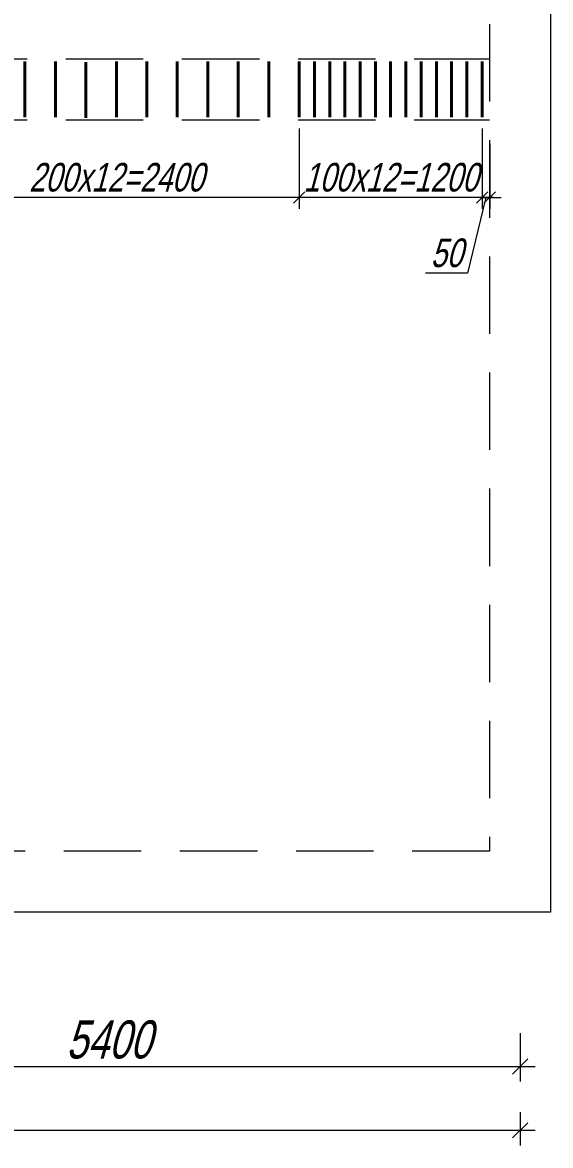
# Model space of a CAD drawing. Header units: millimetres. Extents: x 5929542 to 6152618, y 10240044 to 10382466.
# Drawn here: x 6127291 to 6130756, y 10266817 to 10274187 of the extents above; entities that cross this region are included whole.
import ezdxf

# ---------------------------------------------------------------- set-up
doc = ezdxf.new("R2010")
doc.units = ezdxf.units.MM
doc.header["$PDMODE"] = 35
doc.linetypes.add('штриховая', pattern=[19.05, 12.7, -6.35])
doc.layers.get('Defpoints').update_dxf_attribs({"color": 253})
for name, color, linetype, lineweight in [('арматура', 7, 'Continuous', 40), ('Построения', 7, 'Continuous', 13), ('Размеры', 172, 'Continuous', 13)]:
    doc.layers.add(name, color=color, linetype=linetype, lineweight=lineweight)
doc.styles.add('GOST 2.304', font='mipgost.ttf', dxfattribs={"width": 0.75, "oblique": 15})
doc.dimstyles.new('SPDS', dxfattribs={"dimtxt": 2.5, "dimasz": 1, "dimexe": 1, "dimexo": 1, "dimgap": 0.5, "dimtad": 1, "dimdec": 0, "dimrnd": 0.001, "dimtxsty": 'GOST 2.304', "dimblk": 'OBLIQUE', "dimcen": 2.5, "dimdle": 1, "dimclrd": 256, "dimclre": 256, "dimclrt": 256, "dimadec": 0, "dimazin": 2, "dimtfac": 0.75, "dimtdec": 0, "dimtmove": 1, "dimatfit": 3, "dimfxl": 1, "dimtolj": 1, "dimlwd": -1, "dimlwe": -1, "dimarcsym": 0})

# ---------------------------------------------------------------- blocks, each defined once
blk = doc.blocks.new('_Oblique')
at = {"color": 0, "linetype": 'ByBlock', "lineweight": -2}
blk.add_line((-0.5, -0.5), (0.5, 0.5), dxfattribs=at)
blk = doc.blocks.new('*D300')
at = {"layer": 'Defpoints', "color": 0, "ltscale": 100, "transparency": 16777216}
for p in [(6119755.5, 10267136.7), (6130556.2, 10267136.7), (6130556.2, 10266917.1)]:
    blk.add_point(p, dxfattribs=at)
at = {"layer": 'Размеры', "ltscale": 100, "transparency": 16777216}
for p, q in [((6119755.5, 10267036.7), (6119755.5, 10266817.1)), ((6130556.2, 10267036.7), (6130556.2, 10266817.1)), ((6119655.5, 10266917.1), (6130656.2, 10266917.1))]:
    blk.add_line(p, q, dxfattribs=at)
at = {"layer": 'Размеры', "ltscale": 100, "transparency": 16777216, "xscale": 100, "yscale": 100, "zscale": 100, "rotation": 180}
blk.add_blockref('_Oblique', (6119755.5, 10266917.1), dxfattribs=at)
at = {"layer": 'Размеры', "ltscale": 100, "transparency": 16777216, "xscale": 100, "yscale": 100, "zscale": 100}
blk.add_blockref('_Oblique', (6130556.2, 10266917.1), dxfattribs=at)
at = {"layer": 'Размеры', "ltscale": 100, "transparency": 16777216, "insert": (6125155.8, 10267092.1), "char_height": 250, "attachment_point": 5, "style": 'GOST 2.304'}
blk.add_mtext('\\A1;10800', dxfattribs=at)
blk = doc.blocks.new('*D302')
at = {"layer": 'Defpoints', "color": 0, "ltscale": 100, "transparency": 16777216}
for p in [(6125156.2, 10267654.7), (6130556.2, 10267654.7), (6130556.2, 10267336.4)]:
    blk.add_point(p, dxfattribs=at)
at = {"layer": 'Размеры', "ltscale": 100, "transparency": 16777216}
for p, q in [((6125156.2, 10267554.7), (6125156.2, 10267236.4)), ((6130556.2, 10267554.7), (6130556.2, 10267236.4)), ((6125056.2, 10267336.4), (6130656.2, 10267336.4))]:
    blk.add_line(p, q, dxfattribs=at)
at = {"layer": 'Размеры', "ltscale": 100, "transparency": 16777216, "xscale": 100, "yscale": 100, "zscale": 100, "rotation": 180}
blk.add_blockref('_Oblique', (6125156.2, 10267336.4), dxfattribs=at)
at = {"layer": 'Размеры', "ltscale": 100, "transparency": 16777216, "xscale": 100, "yscale": 100, "zscale": 100}
blk.add_blockref('_Oblique', (6130556.2, 10267336.4), dxfattribs=at)
at = {"layer": 'Размеры', "ltscale": 100, "transparency": 16777216, "insert": (6127856.2, 10267511.4), "char_height": 250, "attachment_point": 5, "style": 'GOST 2.304'}
blk.add_mtext('\\A1;5400', dxfattribs=at)
blk = doc.blocks.new('*D340')
at = {"layer": 'Defpoints', "color": 0, "ltscale": 100, "transparency": 16777216}
for p in [(6129106.9, 10273565), (6130306.9, 10273565), (6129106.9, 10273038.8)]:
    blk.add_point(p, dxfattribs=at)
at = {"layer": 'Размеры', "ltscale": 100, "transparency": 16777216}
for p, q in [((6129106.9, 10273490), (6129106.9, 10272963.8)), ((6130306.9, 10273490), (6130306.9, 10272963.8)), ((6130381.9, 10273038.8), (6129031.9, 10273038.8))]:
    blk.add_line(p, q, dxfattribs=at)
at = {"layer": 'Размеры', "ltscale": 100, "transparency": 16777216, "xscale": 75, "yscale": 75, "zscale": 75, "rotation": 180}
blk.add_blockref('_Oblique', (6129106.9, 10273038.8), dxfattribs=at)
at = {"layer": 'Размеры', "ltscale": 100, "transparency": 16777216, "xscale": 75, "yscale": 75, "zscale": 75}
blk.add_blockref('_Oblique', (6130306.9, 10273038.8), dxfattribs=at)
at = {"layer": 'Размеры', "ltscale": 100, "transparency": 16777216, "insert": (6129706.9, 10273170), "char_height": 187.5, "attachment_point": 5, "style": 'GOST 2.304'}
blk.add_mtext('\\A1;100х12=1200', dxfattribs=at)
blk = doc.blocks.new('*D341')
at = {"layer": 'Defpoints', "color": 0, "ltscale": 100, "transparency": 16777216}
for p in [(6130306.9, 10273565), (6130356.9, 10273466), (6130356.9, 10273038.8)]:
    blk.add_point(p, dxfattribs=at)
at = {"layer": 'Размеры', "ltscale": 100, "transparency": 16777216}
for p, q in [((6130306.9, 10273490), (6130306.9, 10272963.8)), ((6130356.9, 10273391), (6130356.9, 10272963.8)), ((6130331.9, 10273038.8), (6130211.5, 10272542.8)), ((6130306.9, 10273038.8), (6130231.9, 10273038.8)), ((6130306.9, 10273038.8), (6130356.9, 10273038.8)), ((6130306.9, 10273038.8), (6130356.9, 10273038.8)), ((6130356.9, 10273038.8), (6130431.9, 10273038.8)), ((6130211.5, 10272542.8), (6129935.5, 10272542.8))]:
    blk.add_line(p, q, dxfattribs=at)
at = {"layer": 'Размеры', "ltscale": 100, "transparency": 16777216, "xscale": 75, "yscale": 75, "zscale": 75}
blk.add_blockref('_Oblique', (6130306.9, 10273038.8), dxfattribs=at)
at = {"layer": 'Размеры', "ltscale": 100, "transparency": 16777216, "xscale": 75, "yscale": 75, "zscale": 75, "rotation": 180}
blk.add_blockref('_Oblique', (6130356.9, 10273038.8), dxfattribs=at)
at = {"layer": 'Размеры', "ltscale": 100, "transparency": 16777216, "insert": (6130073.5, 10272674.1), "char_height": 187.5, "attachment_point": 5, "style": 'GOST 2.304'}
blk.add_mtext('\\A1;50', dxfattribs=at)
blk = doc.blocks.new('*D342')
at = {"layer": 'Defpoints', "color": 0, "ltscale": 100, "transparency": 16777216}
for p in [(6126706.9, 10273565), (6129106.9, 10273565), (6126706.9, 10273038.8)]:
    blk.add_point(p, dxfattribs=at)
at = {"layer": 'Размеры', "ltscale": 100, "transparency": 16777216}
for p, q in [((6126706.9, 10273490), (6126706.9, 10272963.8)), ((6129106.9, 10273490), (6129106.9, 10272963.8)), ((6129181.9, 10273038.8), (6126631.9, 10273038.8))]:
    blk.add_line(p, q, dxfattribs=at)
at = {"layer": 'Размеры', "ltscale": 100, "transparency": 16777216, "xscale": 75, "yscale": 75, "zscale": 75, "rotation": 180}
blk.add_blockref('_Oblique', (6126706.9, 10273038.8), dxfattribs=at)
at = {"layer": 'Размеры', "ltscale": 100, "transparency": 16777216, "xscale": 75, "yscale": 75, "zscale": 75}
blk.add_blockref('_Oblique', (6129106.9, 10273038.8), dxfattribs=at)
at = {"layer": 'Размеры', "ltscale": 100, "transparency": 16777216, "insert": (6127906.9, 10273170), "char_height": 187.5, "attachment_point": 5, "style": 'GOST 2.304'}
blk.add_mtext('\\A1;200х12=2400', dxfattribs=at)

msp = doc.modelspace()

# ---------------------------------------------------------------- linework, layer by layer
at = {"layer": 'арматура', "ltscale": 100}
for p, q in [((6127306.89553, 10273930.92585), (6127306.89553, 10273564.9561)), ((6127506.89553, 10273930.92585), (6127506.89553, 10273564.9561)), ((6127706.89553, 10273927.36614), (6127706.89553, 10273561.39638)), ((6127906.89553, 10273930.92585), (6127906.89553, 10273564.9561)), ((6128106.89553, 10273930.92585), (6128106.89553, 10273564.9561)), ((6128306.89553, 10273930.92585), (6128306.89553, 10273564.9561)), ((6128506.89553, 10273930.92585), (6128506.89553, 10273564.9561)), ((6128706.89553, 10273930.92585), (6128706.89553, 10273564.9561)), ((6128906.89553, 10273930.92585), (6128906.89553, 10273564.9561)), ((6129106.89553, 10273930.92585), (6129106.89553, 10273564.9561)), ((6129206.89553, 10273930.92585), (6129206.89553, 10273564.9561)), ((6129306.89553, 10273930.92585), (6129306.89553, 10273564.9561)), ((6129406.89553, 10273930.92585), (6129406.89553, 10273564.9561)), ((6129506.89553, 10273930.92585), (6129506.89553, 10273564.9561)), ((6129606.89553, 10273930.92585), (6129606.89553, 10273564.9561)), ((6129706.89553, 10273930.92585), (6129706.89553, 10273564.9561)), ((6129806.89553, 10273930.92585), (6129806.89553, 10273564.9561)), ((6129906.89553, 10273930.92585), (6129906.89553, 10273564.9561)), ((6130006.89553, 10273930.92585), (6130006.89553, 10273564.9561)), ((6130106.89553, 10273930.92585), (6130106.89553, 10273564.9561)), ((6130206.89553, 10273930.92585), (6130206.89553, 10273564.9561)), ((6130306.89553, 10273930.92585), (6130306.89553, 10273564.9561))]:
    msp.add_line(p, q, dxfattribs=at)
at = {"layer": 'Построения', "linetype": 'штриховая', "ltscale": 40}
for p, q in [((6119955.48831, 10273947.94097), (6130356.19192, 10273947.94097)), ((6119955.48831, 10273547.94097), (6130356.19192, 10273547.94097))]:
    msp.add_line(p, q, dxfattribs=at)
at = {"layer": 'Построения', "ltscale": 100}
msp.add_lwpolyline([(6119555.48831, 10279147.94097), (6130756.19192, 10279147.94097), (6130756.19192, 10268347.94097), (6119555.48831, 10268347.94097)], close=True, dxfattribs=at)
at = {"layer": 'Построения', "linetype": 'штриховая', "ltscale": 40}
msp.add_lwpolyline([(6125355.84011, 10278747.94097), (6130356.19192, 10278747.94097), (6130356.19192, 10268747.94097), (6125356.19192, 10268747.94097)], dxfattribs=at)

# ---------------------------------------------------------------- dimensions: what is measured, and where the dimension line sits
at = {"layer": 'Размеры', "ltscale": 100}
dim = msp.add_linear_dim(base=(6126706.89553, 10273038.79764), p1=(6129106.89553, 10273564.9561), p2=(6126706.89553, 10273564.9561), angle=180, text='200х12=<>', dimstyle='SPDS', override={"dimscale": 75, "dimlfac": 1, "dimrnd": 5, "dimtxsty": 'GOST 2.304', "dimtolj": 1}, dxfattribs=at)
dim.commit()
dim.dimension.update_dxf_attribs({"geometry": '*D342', "text_midpoint": (6127906.89553, 10273170.04764)})
dim = msp.add_linear_dim(base=(6129106.89553, 10273038.79764), p1=(6130306.89553, 10273564.9561), p2=(6129106.89553, 10273564.9561), angle=180, text='100х12=<>', dimstyle='SPDS', override={"dimscale": 75, "dimlfac": 1, "dimrnd": 5, "dimtxsty": 'GOST 2.304', "dimtolj": 1}, dxfattribs=at)
dim.commit()
dim.dimension.update_dxf_attribs({"geometry": '*D340', "text_midpoint": (6129706.89553, 10273038.79764), "dimtype": 160})
dim = msp.add_linear_dim(base=(6130356.89553, 10273038.79764), p1=(6130306.89553, 10273564.9561), p2=(6130356.89553, 10273465.98725), angle=180, dimstyle='SPDS', override={"dimscale": 75, "dimlfac": 1, "dimrnd": 5, "dimtxsty": 'GOST 2.304', "dimtolj": 1}, dxfattribs=at)
dim.commit()
dim.dimension.update_dxf_attribs({"geometry": '*D341', "text_midpoint": (6130174.03455, 10272542.8214), "dimtype": 160})
for base, p1, p2, picture, middle in [((6130556.19192, 10267336.4275), (6125156.19192, 10267654.70912), (6130556.19192, 10267654.70912), '*D302', (6127856.19192, 10267511.4275)), ((6130556.19192, 10266917.11676), (6119755.48831, 10267136.65818), (6130556.19192, 10267136.65818), '*D300', (6125155.84011, 10267092.11676))]:
    dim = msp.add_linear_dim(base=base, p1=p1, p2=p2, dimstyle='SPDS', override={"dimscale": 100, "dimlfac": 1, "dimrnd": 5, "dimtxsty": 'GOST 2.304', "dimtolj": 1}, dxfattribs=at)
    dim.commit()
    dim.dimension.update_dxf_attribs({"geometry": picture, "text_midpoint": middle})

doc.saveas('drawing.dxf')
